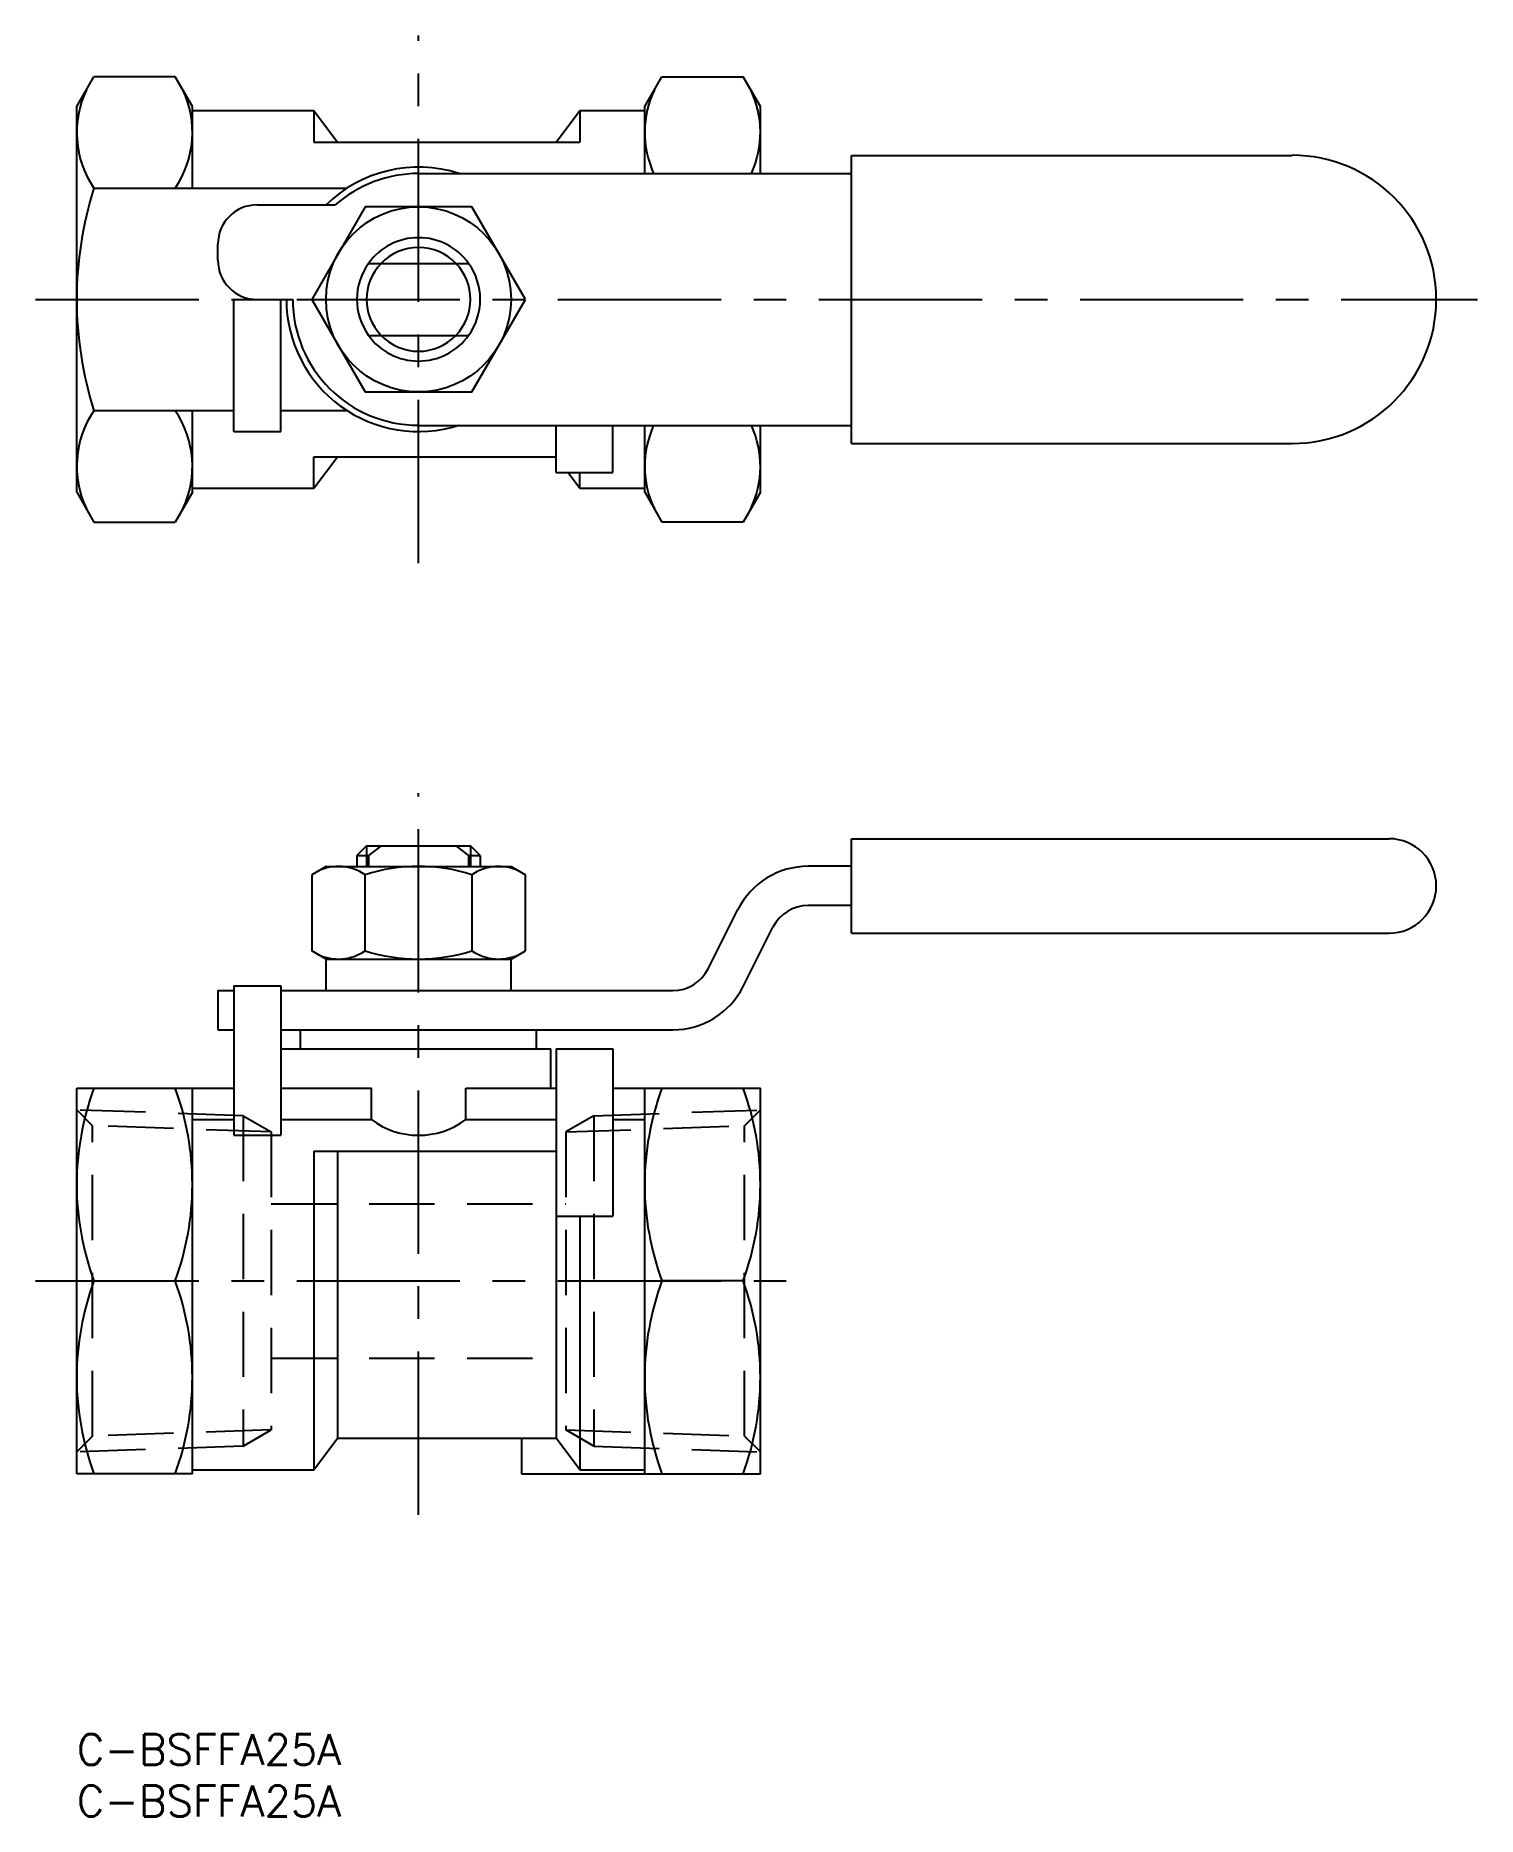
# Model space of a CAD drawing. Extents: x -4 to 136, y -8 to 165.
import ezdxf

# ---------------------------------------------------------------- set-up
doc = ezdxf.new("R2010")
doc.units = 0
doc.header["$LTSCALE"] = 0.5
doc.linetypes.add('CENTER', pattern=[50.8, 31.75, -6.35, 6.35, -6.35])
doc.linetypes.add('DASHED', pattern=[19.05, 12.7, -6.35])
doc.layers.get('0').update_dxf_attribs({"linetype": 'CONTINUOUS'})
doc.layers.add('CENTER', color=1, linetype='CENTER')
doc.styles.get("Standard").update_dxf_attribs({"font": 'txt.shx', "height": 3, "bigfont": 'bigfont.shx'})

# ---------------------------------------------------------------- blocks, each defined once
blk = doc.blocks.new('*U12')
at = {"color": 7, "linetype": 'CONTINUOUS'}
blk.add_text('C-BSFFA25A', height=3, dxfattribs=at).set_placement((0, -3))
blk = doc.blocks.new('*U13')
at = {"color": 7, "linetype": 'CONTINUOUS'}
blk.add_text('C-BSFFA25A', height=3, dxfattribs=at).set_placement((0, -8))

msp = doc.modelspace()

# ---------------------------------------------------------------- linework, layer by layer
at = {"color": 7, "linetype": 'CONTINUOUS'}
for p, q in [((0, 158.27), (1.67, 161.17)), ((9.58, 161.17), (1.67, 161.17)), ((11.25, 158.27), (9.58, 161.17)), ((55.25, 158.27), (56.92, 161.17)), ((56.92, 161.17), (64.83, 161.17)), ((66.5, 158.27), (64.83, 161.17)), ((0, 120.77), (0, 158.27)), ((11.25, 150.34), (11.25, 158.27)), ((11.25, 157.89), (23.07, 157.89)), ((23.07, 157.89), (25.37, 154.82)), ((23.07, 157.89), (23.07, 154.82)), ((46.64, 154.82), (48.94, 157.89)), ((48.94, 157.89), (55.25, 157.89)), ((48.94, 157.89), (48.94, 154.82)), ((55.25, 151.76), (55.25, 158.27)), ((66.5, 151.76), (66.5, 158.27)), ((23.07, 154.82), (48.94, 154.82)), ((75.37, 125.51), (75.37, 153.52)), ((75.37, 153.52), (118.24, 153.52)), ((33.25, 151.76), (75.37, 151.76)), ((1.67, 150.34), (26.31, 150.34)), ((17.56, 148.7), (25.15, 148.7)), ((28.05, 148.52), (22.86, 139.52)), ((38.45, 148.52), (28.05, 148.52)), ((43.64, 139.52), (38.45, 148.52)), ((13.73, 143.34), (13.73, 144.88)), ((28.38, 143.02), (38.12, 143.02)), ((15.27, 126.66), (15.27, 139.52)), ((15.27, 139.52), (21.01, 139.52)), ((19.86, 126.66), (19.86, 139.52)), ((22.86, 139.52), (28.05, 130.52)), ((38.45, 130.52), (43.64, 139.52)), ((28.38, 136.02), (38.12, 136.02)), ((28.05, 130.52), (38.45, 130.52)), ((15.27, 128.69), (1.67, 128.69)), ((11.25, 120.77), (11.25, 128.69)), ((26.31, 128.69), (19.86, 128.69)), ((15.27, 126.66), (19.86, 126.66)), ((33.25, 127.27), (75.37, 127.27)), ((46.64, 122.68), (46.64, 127.27)), ((52.15, 122.68), (52.15, 127.27)), ((55.25, 120.77), (55.25, 127.27)), ((66.5, 120.77), (66.5, 127.27)), ((75.37, 125.51), (118.24, 125.51)), ((23.07, 124.21), (46.64, 124.21)), ((23.07, 121.15), (25.37, 124.21)), ((23.07, 121.15), (23.07, 124.21)), ((46.64, 122.68), (52.15, 122.68)), ((47.79, 122.68), (48.94, 121.15)), ((48.94, 121.15), (48.94, 122.68)), ((0, 120.77), (1.67, 117.87)), ((11.25, 120.77), (9.58, 117.87)), ((11.25, 121.15), (23.07, 121.15)), ((48.94, 121.15), (55.25, 121.15)), ((55.25, 120.77), (56.92, 117.87)), ((66.5, 120.77), (64.83, 117.87)), ((1.67, 117.87), (9.58, 117.87)), ((64.83, 117.87), (56.92, 117.87)), ((75.37, 87.07), (127.66, 87.07)), ((75.37, 77.89), (75.37, 87.07)), ((28.2, 86.37), (27.25, 85.43)), ((27.25, 85.43), (27.25, 84.37)), ((27.25, 85.43), (28.38, 85.43)), ((28.2, 86.37), (38.3, 86.37)), ((29.61, 86.37), (28.38, 85.43)), ((28.38, 85.43), (28.38, 84.37)), ((36.89, 86.37), (38.12, 85.43)), ((38.12, 85.43), (38.12, 84.37)), ((38.12, 85.43), (39.25, 85.43)), ((39.25, 85.43), (38.3, 86.37)), ((39.25, 85.43), (39.25, 84.37)), ((24.25, 84.37), (22.86, 83.57)), ((22.86, 83.57), (22.86, 76.18)), ((24.25, 84.37), (42.25, 84.37)), ((28.05, 76.18), (28.05, 83.57)), ((38.45, 83.57), (38.45, 76.18)), ((42.25, 84.37), (43.64, 83.57)), ((43.64, 76.18), (43.64, 83.57)), ((75.37, 84.39), (71.15, 84.39)), ((61.41, 74.42), (64.31, 80.18)), ((75.37, 80.57), (71.15, 80.57)), ((64.83, 72.7), (67.73, 78.46)), ((75.37, 77.89), (127.66, 77.89)), ((24.25, 75.37), (22.86, 76.18)), ((24.25, 72.31), (24.25, 75.37)), ((24.25, 75.37), (42.25, 75.37)), ((42.25, 75.37), (43.64, 76.18)), ((42.25, 72.31), (42.25, 75.37)), ((15.27, 72.77), (19.86, 72.77)), ((15.27, 72.77), (15.27, 58.23)), ((19.86, 72.77), (19.86, 58.23)), ((13.73, 72.31), (13.73, 68.48)), ((13.73, 72.31), (15.27, 72.31)), ((19.86, 72.31), (57.99, 72.31)), ((13.73, 68.48), (15.27, 68.48)), ((19.86, 68.48), (57.99, 68.48)), ((21.77, 66.65), (21.77, 68.48)), ((44.73, 66.65), (44.73, 68.48)), ((19.86, 66.65), (46.11, 66.65)), ((46.11, 62.82), (46.11, 66.65)), ((46.64, 66.65), (46.64, 28.77)), ((46.64, 66.65), (52.15, 66.65)), ((52.15, 66.65), (52.15, 50.38)), ((0, 62.82), (15.27, 62.82)), ((0, 25.32), (0, 62.82)), ((11.25, 25.32), (11.25, 62.82)), ((19.86, 62.82), (28.66, 62.82)), ((28.66, 59.76), (28.66, 62.82)), ((37.84, 59.76), (37.84, 62.82)), ((37.84, 62.82), (46.64, 62.82)), ((52.15, 62.82), (66.5, 62.82)), ((55.25, 25.32), (55.25, 62.82)), ((66.5, 25.32), (66.5, 62.82)), ((11.25, 59.76), (15.27, 59.76)), ((19.86, 59.76), (28.66, 59.76)), ((37.84, 59.76), (46.64, 59.76)), ((52.15, 59.76), (55.25, 59.76)), ((15.27, 58.23), (19.86, 58.23)), ((23.07, 56.7), (23.07, 25.7)), ((23.07, 56.7), (46.64, 56.7)), ((25.37, 56.7), (25.37, 28.77)), ((46.64, 50.38), (52.15, 50.38)), ((48.94, 50.38), (48.94, 25.7)), ((1.67, 44.07), (9.58, 44.07)), ((64.83, 44.07), (56.92, 44.07)), ((23.07, 25.7), (25.37, 28.77)), ((25.37, 28.77), (46.64, 28.77)), ((43.28, 28.77), (43.28, 25.32)), ((48.94, 25.7), (46.64, 28.77)), ((11.25, 25.32), (0, 25.32)), ((11.25, 25.7), (23.07, 25.7)), ((43.28, 25.32), (66.5, 25.32)), ((48.94, 25.7), (55.25, 25.7))]:
    msp.add_line(p, q, dxfattribs=at)
at = {"color": 3, "linetype": 'CONTINUOUS'}
for p, q in [((28.2, 86.37), (28.2, 84.37)), ((38.3, 86.37), (38.3, 84.37))]:
    msp.add_line(p, q, dxfattribs=at)
at = {"color": 3, "linetype": 'DASHED'}
for p, q in [((16.2, 60.13), (0, 60.7)), ((1.53, 59.16), (0, 60.7)), ((50.3, 60.13), (66.5, 60.7)), ((64.97, 59.16), (66.5, 60.7)), ((1.53, 28.98), (1.53, 59.16)), ((18.93, 58.56), (1.53, 59.16)), ((16.2, 60.13), (16.2, 28.01)), ((16.2, 60.13), (18.93, 58.56)), ((50.3, 60.13), (47.57, 58.56)), ((47.57, 58.56), (64.97, 59.16)), ((50.3, 60.13), (50.3, 28.01)), ((64.97, 28.98), (64.97, 59.16)), ((18.93, 58.56), (18.93, 29.59)), ((47.57, 58.56), (47.57, 29.59)), ((18.93, 51.57), (47.57, 51.57)), ((18.93, 36.57), (47.57, 36.57)), ((18.93, 29.59), (1.53, 28.98)), ((16.2, 28.01), (18.93, 29.59)), ((47.57, 29.59), (64.97, 28.98)), ((50.3, 28.01), (47.57, 29.59)), ((1.53, 28.98), (0, 27.45)), ((16.2, 28.01), (0, 27.45)), ((50.3, 28.01), (66.5, 27.45)), ((64.97, 28.98), (66.5, 27.45))]:
    msp.add_line(p, q, dxfattribs=at)
at = {"color": 7, "linetype": 'CONTINUOUS'}
msp.add_circle((33.25, 139.52), 9, dxfattribs=at)
for centre, radius, start, end in [((9.58, 155.76), 9.58, 154.3842, 214.3842), ((1.67, 155.76), 9.58, 325.6158, 25.6158), ((64.83, 155.76), 9.58, 154.3842, 204.6217), ((56.92, 155.76), 9.58, 335.3783, 25.6158), ((118.24, 139.52), 14.01, 270, 90), ((33.25, 139.52), 12.86, 72.2472, 134.4153), ((33.25, 139.52), 12.24, 90, 131.4096), ((35.83, 139.52), 35.83, 162.412, 197.588), ((17.56, 144.88), 3.83, 90, 180), ((33.25, 139.52), 5.05, 43.8409, 136.1591), ((17.56, 143.34), 3.83, 180, 270), ((33.25, 139.52), 6, 144.3147, 215.6853), ((33.25, 139.52), 6, 324.3147, 35.6853), ((33.25, 139.52), 12.86, 180, 287.7528), ((33.25, 139.52), 12.24, 180, 270), ((33.25, 139.52), 5.05, 223.8409, 316.1591), ((9.58, 123.28), 9.58, 145.6158, 205.6158), ((1.67, 123.28), 9.58, 334.3842, 34.3842), ((64.83, 123.28), 9.58, 155.3783, 205.6158), ((56.92, 123.28), 9.58, 334.3842, 24.6217), ((127.66, 82.48), 4.59, 270, 90), ((25.46, 79.77), 4.6, 55.6158, 115.6158), ((33.25, 67.18), 17.2, 72.412, 107.588), ((41.04, 79.77), 4.6, 64.3842, 124.3842), ((71.15, 76.74), 7.65, 90, 153.2803), ((71.15, 76.74), 3.83, 90, 153.2803), ((25.46, 79.97), 4.6, 244.3842, 304.3842), ((33.25, 92.57), 17.2, 252.412, 287.588), ((41.04, 79.97), 4.6, 235.6158, 295.6158), ((57.99, 76.14), 3.83, 270, 333.2803), ((57.99, 76.14), 7.65, 270, 333.2803), ((27.08, 53.45), 27.08, 159.7438, 200.2562), ((-15.83, 53.45), 27.08, 339.7438, 20.2562), ((82.33, 53.45), 27.08, 159.7438, 200.2562), ((39.42, 53.45), 27.08, 339.7438, 20.2562), ((33.25, 65.88), 7.65, 233.1301, 306.8699), ((27.08, 34.7), 27.08, 159.7438, 200.2562), ((-15.83, 34.7), 27.08, 339.7438, 20.2562), ((82.33, 34.7), 27.08, 159.7438, 200.2562), ((39.42, 34.7), 27.08, 339.7438, 20.2562)]:
    msp.add_arc(centre, radius, start, end, dxfattribs=at)
at = {"color": 3, "linetype": 'CONTINUOUS'}
for radius, start, end in [(6, 35.6853, 144.3147), (5.05, 136.1591, 223.8409), (5.05, 316.1591, 43.8409), (6, 215.6853, 324.3147)]:
    msp.add_arc((33.25, 139.52), radius, start, end, dxfattribs=at)
at = {"layer": 'CENTER', "color": 1, "linetype": 'CENTER'}
for p, q in [((33.25, 113.87), (33.25, 165.17)), ((-4, 139.52), (136.25, 139.52)), ((33.25, 21.32), (33.25, 91.5)), ((-4, 44.07), (70.5, 44.07))]:
    msp.add_line(p, q, dxfattribs=at)

# ---------------------------------------------------------------- block references
at = {"color": 7, "linetype": 'CONTINUOUS'}
for name in ['*U12', '*U13']:
    msp.add_blockref(name, (0, 0), dxfattribs=at)

doc.saveas('drawing.dxf')
